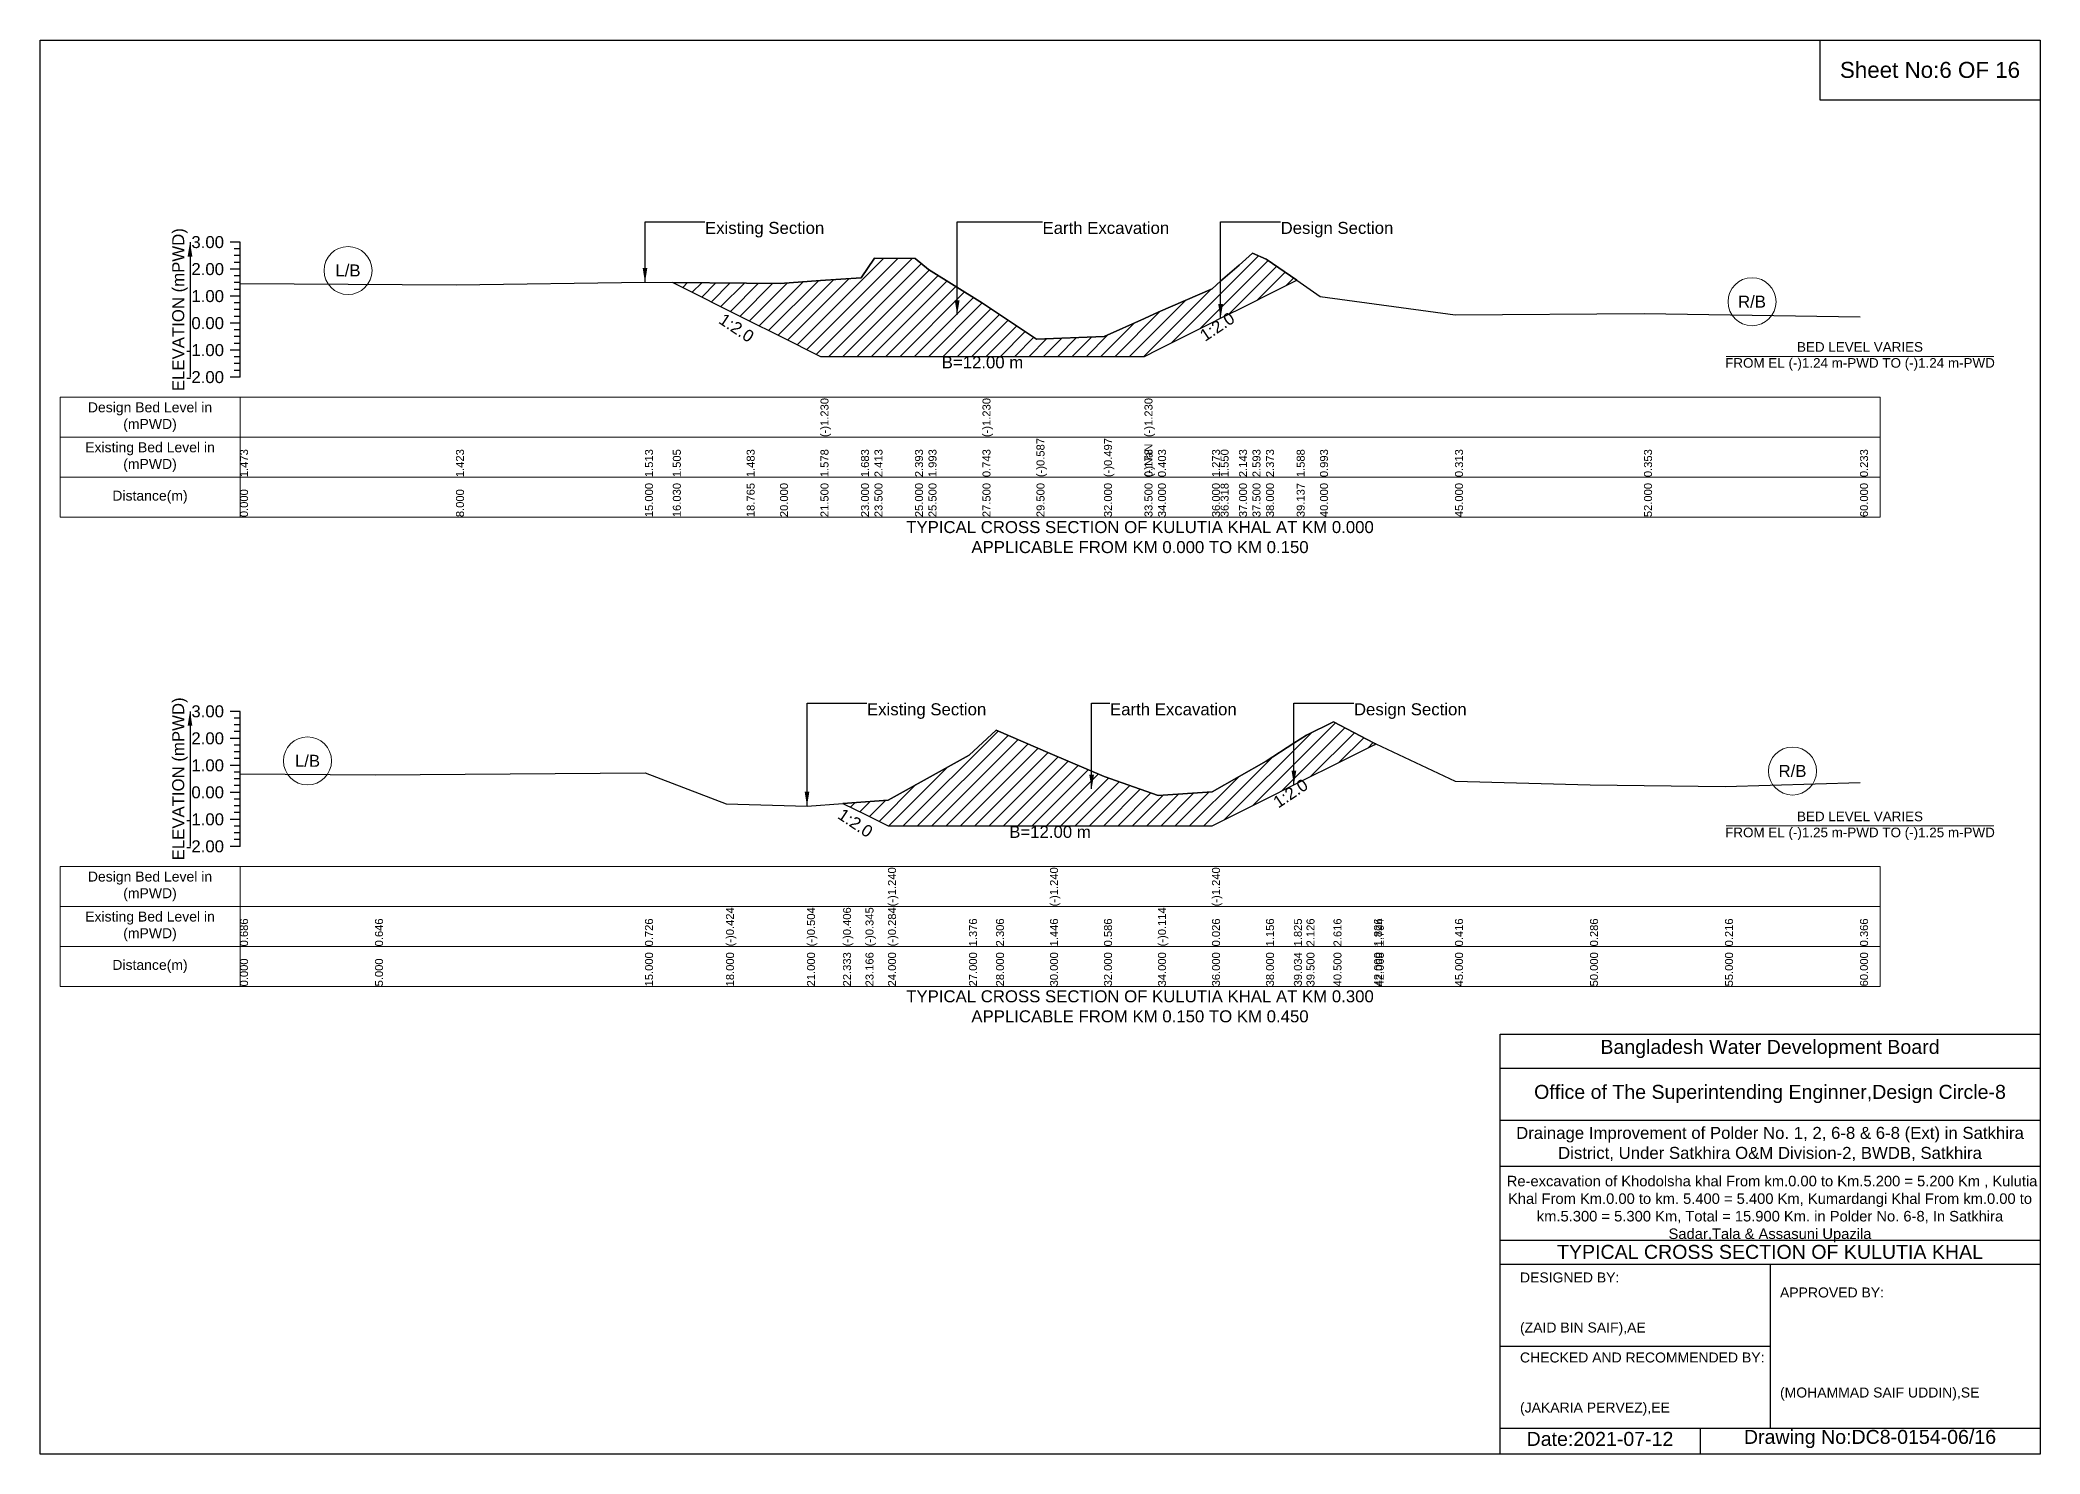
# Model space of a CAD drawing. Header units: inches. Extents: x 91000 to 568000, y -5656 to 0.
# Drawn here: x 300000 to 308000, y -5656 to 0 of the extents above; entities that cross this region are included whole.
import ezdxf

# ---------------------------------------------------------------- set-up
doc = ezdxf.new("R2010")
doc.units = ezdxf.units.IN
doc.header["$LTSCALE"] = 7
doc.header["$MEASUREMENT"] = 0
for name, color, linetype, lineweight in [('Cross section Data Border', 7, 'Continuous', 9), ('Cross Section Labels', 7, 'Continuous', 9), ('Existing_Bed_Level for Xsection', 7, 'Continuous', 25)]:
    doc.layers.add(name, color=color, linetype=linetype, lineweight=lineweight)
doc.styles.get("Standard").update_dxf_attribs({"font": 'arial.ttf'})
doc.dimstyles.get("Standard").update_dxf_attribs({"dimtxt": 0.18, "dimasz": 0.18, "dimexe": 0.18, "dimexo": 0.0625, "dimgap": 0.09, "dimtad": 0, "dimtih": 1, "dimtoh": 1, "dimdec": 4, "dimzin": 0, "dimdsep": 46, "dimtxsty": 'Standard', "dimcen": 0.09, "dimadec": 0, "dimazin": 0, "dimtfac": 1, "dimtdec": 4, "dimtofl": 0, "dimtmove": 0, "dimatfit": 3, "dimfxl": 1, "dimtolj": 1, "dimtzin": 0, "dimarcsym": 0})

msp = doc.modelspace()

# ---------------------------------------------------------------- hatches: boundary and pattern name
at = {"layer": 'Existing_Bed_Level for Xsection'}
h = msp.add_hatch(dxfattribs=at)
h.set_pattern_fill('ANSI31', color=256, scale=324, style=0)
h.paths.add_polyline_path([(302531.3, -970.1), (302826.6, -1117.8), (302960, -1184.4), (303122, -1265.4), (303284, -1265.4), (303338, -1265.4), (303500, -1265.4), (303554, -1265.4), (303770, -1265.4), (303986, -1265.4), (304256, -1265.4), (304418, -1265.4), (304472, -1238.4), (304688, -1130.4), (304722.4, -1113.2), (304796, -1076.4), (304850, -1049.4), (304904, -1022.4), (305026.8, -961), (304904, -876.3), (304850, -852.6), (304796, -901.2), (304722.4, -965.2), (304688, -995.1), (304472, -1089.1), (304418, -1113.4), (304256, -1186.3), (303986, -1196), (303770, -1052.4), (303554, -917.4), (303500, -874.2), (303338, -872), (303284, -950.8), (303122, -962.2), (302960, -973.5), (302826.6, -972.5)])
h = msp.add_hatch(dxfattribs=at)
h.set_pattern_fill('ANSI31', color=256, scale=324, style=0)
h.paths.add_polyline_path([(303211.9, -3053.4), (303302, -3098.5), (303392, -3143.5), (303716, -3143.5), (303824, -3143.5), (304040, -3143.5), (304256, -3143.5), (304472, -3143.5), (304688, -3143.5), (304904, -3035.5), (305015.7, -2979.7), (305066, -2954.5), (305174, -2900.5), (305336, -2819.5), (305343.3, -2815.8), (305336, -2812.4), (305174, -2727), (305066, -2780), (305015.7, -2812.5), (304904, -2884.7), (304688, -3006.8), (304472, -3021.9), (304256, -2946.3), (304040, -2853.4), (303824, -2760.5), (303716, -2861), (303392, -3040.2), (303302, -3046.8)])

# ---------------------------------------------------------------- linework, layer by layer
for points in [[(300000, 0), (308000, 0), (308000, -5656), (300000, -5656)], [(307120, 0), (308000, 0), (308000, -240), (307120, -240)]]:
    msp.add_lwpolyline(points, close=True)
for points in [[(305840, -5656), (305840, -3976), (308000, -3976)], [(305840, -4112), (308000, -4112)], [(305840, -4320), (308000, -4320)], [(305840, -4504), (308000, -4504)], [(305840, -4800), (308000, -4800)], [(305840, -4896), (308000, -4896)], [(306920, -4896), (306920, -5552)], [(305840, -5224), (306920, -5224)], [(305840, -5552), (308000, -5552)], [(306640, -5552), (306640, -5656)]]:
    msp.add_lwpolyline(points)
at = {"layer": 'Cross section Data Border'}
for points in [[(300080, -1428.6), (307360, -1428.6), (307360, -1908.6), (300080, -1908.6)], [(300080, -3305.6), (307360, -3305.6), (307360, -3785.6), (300080, -3785.6)]]:
    msp.add_lwpolyline(points, close=True, dxfattribs=at)
for points in [[(300800, -1428.6), (300800, -1908.6)], [(300080, -1588.6), (307360, -1588.6)], [(300080, -1748.6), (307360, -1748.6)], [(300800, -3305.6), (300800, -3785.6)], [(300080, -3465.6), (307360, -3465.6)], [(300080, -3625.6), (307360, -3625.6)]]:
    msp.add_lwpolyline(points, dxfattribs=at)
at = {"layer": 'Cross Section Labels'}
for points in [[(306744.2, -1265.4), (307815.8, -1265.4)], [(306744.2, -3143.5), (307815.8, -3143.5)]]:
    msp.add_lwpolyline(points, dxfattribs=at)
for centre in [(301232, -922.2), (306848, -1047), (301070, -2883.6), (307010, -2924.1)]:
    msp.add_circle(centre, 96, dxfattribs=at)
at = {"layer": 'Existing_Bed_Level for Xsection'}
for points in [[(300800, -808.6), (300760, -808.6)], [(300800, -835.6), (300776, -835.6)], [(300800, -862.6), (300776, -862.6)], [(300800, -1348.6), (300800, -1240.6), (300800, -1132.6), (300800, -1024.6), (300800, -916.6), (300800, -808.6)], [(300800, -973.5), (301664, -978.9), (302420, -969.2), (302531.3, -970.1), (302826.6, -972.5), (302960, -973.5), (303122, -962.2), (303122, -962.2), (303284, -950.8), (303338, -872), (303500, -874.2), (303554, -917.4), (303770, -1052.4), (303770, -1052.4), (303986, -1196), (304256, -1186.3), (304418, -1113.4), (304418, -1113.4), (304472, -1089.1), (304688, -995.1), (304722.4, -965.2), (304796, -901.2), (304850, -852.6), (304904, -876.3), (305026.8, -961), (305120, -1025.4), (305660, -1098.8), (306416, -1094.5), (307280, -1107.4)], [(300800, -916.6), (300760, -916.6)], [(300800, -889.6), (300776, -889.6)], [(300800, -943.6), (300776, -943.6)], [(300800, -1024.6), (300760, -1024.6)], [(300800, -970.6), (300776, -970.6)], [(300800, -997.6), (300776, -997.6)], [(300800, -1051.6), (300776, -1051.6)], [(300800, -1078.6), (300776, -1078.6)], [(300800, -1105.6), (300776, -1105.6)], [(300800, -1132.6), (300760, -1132.6)], [(300800, -1159.6), (300776, -1159.6)], [(300800, -1186.6), (300776, -1186.6)], [(300800, -1240.6), (300760, -1240.6)], [(300800, -1213.6), (300776, -1213.6)], [(300800, -1267.6), (300776, -1267.6)], [(300800, -1348.6), (300760, -1348.6)], [(300800, -1294.6), (300776, -1294.6)], [(300800, -1321.6), (300776, -1321.6)], [(300800, -2685.6), (300760, -2685.6)], [(300800, -2712.6), (300776, -2712.6)], [(300800, -3225.6), (300800, -3117.6), (300800, -3009.6), (300800, -2901.6), (300800, -2793.6), (300800, -2685.6)], [(300800, -2793.6), (300760, -2793.6)], [(300800, -2739.6), (300776, -2739.6)], [(300800, -2766.6), (300776, -2766.6)], [(300800, -2935.5), (301340, -2939.8), (302420, -2931.2), (302744, -3055.4), (303068, -3064), (303211.9, -3053.4), (303302, -3046.8), (303392, -3040.2), (303392, -3040.2), (303716, -2861), (303824, -2760.5), (304040, -2853.4), (304040, -2853.4), (304256, -2946.3), (304472, -3021.9), (304688, -3006.8), (304688, -3006.8), (304904, -2884.7), (305015.7, -2812.5), (305066, -2780), (305174, -2727), (305336, -2812.4), (305343.3, -2815.8), (305660, -2964.6), (306200, -2978.7), (306740, -2986.2), (307280, -2970)], [(300800, -2820.6), (300776, -2820.6)], [(300800, -2847.6), (300776, -2847.6)], [(300800, -2874.6), (300776, -2874.6)], [(300800, -2901.6), (300760, -2901.6)], [(300800, -2928.6), (300776, -2928.6)], [(300800, -2955.6), (300776, -2955.6)], [(300800, -3009.6), (300760, -3009.6)], [(300800, -2982.6), (300776, -2982.6)], [(300800, -3036.6), (300776, -3036.6)], [(300800, -3117.6), (300760, -3117.6)], [(300800, -3063.6), (300776, -3063.6)], [(300800, -3090.6), (300776, -3090.6)], [(300800, -3144.6), (300776, -3144.6)], [(300800, -3171.6), (300776, -3171.6)], [(300800, -3198.6), (300776, -3198.6)], [(300800, -3225.6), (300760, -3225.6)]]:
    msp.add_lwpolyline(points, dxfattribs=at)
for points in [[(302531.3, -970.1), (302531.3, -970.1), (302826.6, -1117.8), (302960, -1184.4), (303122, -1265.4), (303122, -1265.4), (303284, -1265.4), (303338, -1265.4), (303500, -1265.4), (303554, -1265.4), (303770, -1265.4), (303770, -1265.4), (303986, -1265.4), (304256, -1265.4), (304418, -1265.4), (304418, -1265.4), (304472, -1238.4), (304688, -1130.4), (304722.4, -1113.2), (304796, -1076.4), (304850, -1049.4), (304904, -1022.4), (305026.8, -961), (305026.8, -961), (305026.8, -961), (304904, -876.3), (304850, -852.6), (304796, -901.2), (304722.4, -965.2), (304688, -995.1), (304472, -1089.1), (304418, -1113.4), (304418, -1113.4), (304256, -1186.3), (303986, -1196), (303770, -1052.4), (303770, -1052.4), (303554, -917.4), (303500, -874.2), (303338, -872), (303284, -950.8), (303122, -962.2), (303122, -962.2), (302960, -973.5), (302826.6, -972.5), (302531.3, -970.1)], [(303211.9, -3053.4), (303211.9, -3053.4), (303302, -3098.5), (303392, -3143.5), (303392, -3143.5), (303716, -3143.5), (303824, -3143.5), (304040, -3143.5), (304040, -3143.5), (304256, -3143.5), (304472, -3143.5), (304688, -3143.5), (304688, -3143.5), (304904, -3035.5), (305015.7, -2979.7), (305066, -2954.5), (305174, -2900.5), (305336, -2819.5), (305343.3, -2815.8), (305336, -2812.4), (305174, -2727), (305066, -2780), (305015.7, -2812.5), (304904, -2884.7), (304688, -3006.8), (304688, -3006.8), (304472, -3021.9), (304256, -2946.3), (304040, -2853.4), (304040, -2853.4), (303824, -2760.5), (303716, -2861), (303392, -3040.2), (303392, -3040.2), (303302, -3046.8), (303211.9, -3053.4)]]:
    msp.add_lwpolyline(points, close=True, dxfattribs=at)

# ---------------------------------------------------------------- texts
at = {"attachment_point": 5}
for s, insert, char_height in [('Sheet No:6 OF 16', (307560, -120), 64), ('Bangladesh Water Development Board', (306920, -4036), 56), ('Office of The Superintending Enginner,Design Circle-8', (306920, -4216), 56)]:
    msp.add_mtext(s, dxfattribs=dict(at, insert=insert, char_height=char_height))
for s, insert, char_height, width, attachment_point in [('Drainage Improvement of Polder No. 1, 2, 6-8 & 6-8 (Ext) in Satkhira District, Under Satkhira O&M Division-2, BWDB, Satkhira', (306920, -4416), 48, 2240, 5), (' Re-excavation of Khodolsha khal From km.0.00 to Km.5.200 = 5.200 Km , Kulutia Khal From Km.0.00 to km. 5.400 = 5.400 Km, Kumardangi Khal From km.0.00 to km.5.300 = 5.300 Km, Total = 15.900 Km. in Polder No. 6-8, In Satkhira Sadar,Tala & Assasuni Upazila', (306920, -4676), 42.1524, 2160, 5), ('TYPICAL CROSS SECTION OF KULUTIA KHAL', (306920, -4848), 56, 2240, 5), ('DESIGNED BY:^J^J^J(ZAID BIN SAIF),AE', (305920, -5056), 40, 1120, 4), ('APPROVED BY:^J^J^J^J^J^J(MOHAMMAD SAIF UDDIN),SE', (306960, -5216), 40, 1120, 4), ('CHECKED AND RECOMMENDED BY:^J^J^J(JAKARIA PERVEZ),EE', (305920, -5376), 40, 1120, 4), ('Date:2021-07-12', (306240, -5596), 56, 1120, 5), ('Drawing No:DC8-0154-06/16', (307320, -5596), 56, 1760, 5)]:
    msp.add_mtext(s, dxfattribs=dict(insert=insert, char_height=char_height, width=width, attachment_point=attachment_point))
at = {"layer": 'Cross section Data Border', "char_height": 40, "width": 640, "attachment_point": 5}
for s, insert in [('Design Bed Level in (mPWD)', (300440, -1508.6)), ('Existing Bed Level in (mPWD)', (300440, -1668.6)), ('Distance(m)', (300440, -1828.6)), ('Design Bed Level in (mPWD)', (300440, -3385.6)), ('Existing Bed Level in (mPWD)', (300440, -3545.6)), ('Distance(m)', (300440, -3705.6))]:
    msp.add_mtext(s, dxfattribs=dict(at, insert=insert))
at = {"layer": 'Cross Section Labels'}
for s, insert, char_height, attachment_point in [('Existing Section', (302660, -727.6), 48, 1), ('Earth Excavation', (304010, -727.6), 48, 1), ('Design Section', (304962.4, -727.6), 48, 1), ('L/B', (301232, -922.2), 48, 5), ('R/B', (306848, -1047), 48, 5), ('B=12.00 m', (303770, -1265.4), 48, 2), ('BED LEVEL VARIES ^JFROM EL (-)1.24 m-PWD TO (-)1.24 m-PWD', (307280, -1265.4), 38.4, 5), ('TYPICAL CROSS SECTION OF KULUTIA KHAL AT KM 0.000^JAPPLICABLE FROM KM 0.000 TO KM 0.150', (304400, -1988.6), 48, 5), ('Existing Section', (303308, -2653.2), 48, 1), ('Earth Excavation', (304280, -2653.2), 48, 1), ('Design Section', (305255.7, -2653.2), 48, 1), ('L/B', (301070, -2883.6), 48, 5), ('R/B', (307010, -2924.1), 48, 5), ('BED LEVEL VARIES ^JFROM EL (-)1.25 m-PWD TO (-)1.25 m-PWD', (307280, -3143.5), 38.4, 5), ('B=12.00 m', (304040, -3143.5), 48, 2), ('TYPICAL CROSS SECTION OF KULUTIA KHAL AT KM 0.300^JAPPLICABLE FROM KM 0.150 TO KM 0.450', (304400, -3865.6), 48, 5)]:
    msp.add_mtext(s, dxfattribs=dict(at, insert=insert, char_height=char_height, attachment_point=attachment_point))
at = {"layer": 'Cross Section Labels', "char_height": 48, "attachment_point": 2}
for insert, rotation in [((302799.6, -1131.3), 326.30993), ((304695.4, -1126.7), 33.69007), ((304988.7, -2993.2), 33.69007), ((303275, -3112), 326.30993)]:
    msp.add_mtext('1:2.0', dxfattribs=dict(at, insert=insert, rotation=rotation))
at = {"layer": 'Existing_Bed_Level for Xsection', "rotation": 90}
for s, insert, char_height, attachment_point in [('ELEVATION (mPWD)', (300560, -1078.6), 48, 5), ('(-)1.230', (303122, -1588.6), 32, 1), ('(-)1.230', (303770, -1588.6), 32, 1), ('(-)1.230', (304418, -1588.6), 32, 1), ('(-)0.587', (303986, -1748.6), 32, 1), ('(-)0.497', (304256, -1748.6), 32, 1), ('1.473', (300800, -1748.6), 32, 1), ('1.473', (300800, -1748.6), 32, 1), ('1.423', (301664, -1748.6), 32, 1), ('1.513', (302420, -1748.6), 32, 1), ('1.505', (302531.3, -1748.6), 32, 1), ('1.483', (302826.6, -1748.6), 32, 1), ('1.578', (303122, -1748.6), 32, 1), ('1.578', (303122, -1748.6), 32, 1), ('1.578', (303122, -1748.6), 32, 1), ('1.683', (303284, -1748.6), 32, 1), ('2.413', (303338, -1748.6), 32, 1), ('2.393', (303500, -1748.6), 32, 1), ('1.993', (303554, -1748.6), 32, 1), ('0.743', (303770, -1748.6), 32, 1), ('0.743', (303770, -1748.6), 32, 1), ('0.743', (303770, -1748.6), 32, 1), ('(-)NaN', (304418, -1748.6), 32, 1), ('0.178', (304418, -1748.6), 32, 1), ('0.178', (304418, -1748.6), 32, 1), ('0.403', (304472, -1748.6), 32, 1), ('1.273', (304688, -1748.6), 32, 1), ('1.550', (304722.4, -1748.6), 32, 1), ('2.143', (304796, -1748.6), 32, 1), ('2.593', (304850, -1748.6), 32, 1), ('2.373', (304904, -1748.6), 32, 1), ('1.588', (305026.8, -1748.6), 32, 1), ('0.993', (305120, -1748.6), 32, 1), ('0.313', (305660, -1748.6), 32, 1), ('0.353', (306416, -1748.6), 32, 1), ('0.233', (307280, -1748.6), 32, 1), ('0.000', (300800, -1908.6), 32, 1), ('8.000', (301664, -1908.6), 32, 1), ('15.000', (302420, -1908.6), 32, 1), ('16.030', (302531.3, -1908.6), 32, 1), ('18.765', (302826.6, -1908.6), 32, 1), ('20.000', (302960, -1908.6), 32, 1), ('21.500', (303122, -1908.6), 32, 1), ('21.500', (303122, -1908.6), 32, 1), ('21.500', (303122, -1908.6), 32, 1), ('23.000', (303284, -1908.6), 32, 1), ('23.500', (303338, -1908.6), 32, 1), ('25.000', (303500, -1908.6), 32, 1), ('25.500', (303554, -1908.6), 32, 1), ('27.500', (303770, -1908.6), 32, 1), ('27.500', (303770, -1908.6), 32, 1), ('27.500', (303770, -1908.6), 32, 1), ('29.500', (303986, -1908.6), 32, 1), ('32.000', (304256, -1908.6), 32, 1), ('33.500', (304418, -1908.6), 32, 1), ('33.500', (304418, -1908.6), 32, 1), ('33.500', (304418, -1908.6), 32, 1), ('34.000', (304472, -1908.6), 32, 1), ('36.000', (304688, -1908.6), 32, 1), ('36.318', (304722.4, -1908.6), 32, 1), ('37.000', (304796, -1908.6), 32, 1), ('37.500', (304850, -1908.6), 32, 1), ('38.000', (304904, -1908.6), 32, 1), ('39.137', (305026.8, -1908.6), 32, 1), ('40.000', (305120, -1908.6), 32, 1), ('45.000', (305660, -1908.6), 32, 1), ('52.000', (306416, -1908.6), 32, 1), ('60.000', (307280, -1908.6), 32, 1), ('ELEVATION (mPWD)', (300560, -2955.6), 48, 5), ('(-)1.240', (303392, -3465.6), 32, 1), ('(-)1.240', (304040, -3465.6), 32, 1), ('(-)1.240', (304688, -3465.6), 32, 1), ('0.686', (300800, -3625.6), 32, 1), ('0.646', (301340, -3625.6), 32, 1), ('0.726', (302420, -3625.6), 32, 1), ('(-)0.424', (302744, -3625.6), 32, 1), ('(-)0.504', (303068, -3625.6), 32, 1), ('(-)0.406', (303211.9, -3625.6), 32, 1), ('(-)0.345', (303302, -3625.6), 32, 1), ('(-)0.284', (303392, -3625.6), 32, 1), ('(-)0.284', (303392, -3625.6), 32, 1), ('(-)0.284', (303392, -3625.6), 32, 1), ('1.376', (303716, -3625.6), 32, 1), ('2.306', (303824, -3625.6), 32, 1), ('1.446', (304040, -3625.6), 32, 1), ('1.446', (304040, -3625.6), 32, 1), ('1.446', (304040, -3625.6), 32, 1), ('0.586', (304256, -3625.6), 32, 1), ('(-)0.114', (304472, -3625.6), 32, 1), ('0.026', (304688, -3625.6), 32, 1), ('0.026', (304688, -3625.6), 32, 1), ('0.026', (304688, -3625.6), 32, 1), ('1.156', (304904, -3625.6), 32, 1), ('1.825', (305015.7, -3625.6), 32, 1), ('2.126', (305066, -3625.6), 32, 1), ('2.616', (305174, -3625.6), 32, 1), ('1.826', (305336, -3625.6), 32, 1), ('1.794', (305343.3, -3625.6), 32, 1), ('0.416', (305660, -3625.6), 32, 1), ('0.286', (306200, -3625.6), 32, 1), ('0.216', (306740, -3625.6), 32, 1), ('0.366', (307280, -3625.6), 32, 1), ('0.000', (300800, -3785.6), 32, 1), ('5.000', (301340, -3785.6), 32, 1), ('15.000', (302420, -3785.6), 32, 1), ('18.000', (302744, -3785.6), 32, 1), ('21.000', (303068, -3785.6), 32, 1), ('22.333', (303211.9, -3785.6), 32, 1), ('23.166', (303302, -3785.6), 32, 1), ('24.000', (303392, -3785.6), 32, 1), ('24.000', (303392, -3785.6), 32, 1), ('24.000', (303392, -3785.6), 32, 1), ('27.000', (303716, -3785.6), 32, 1), ('28.000', (303824, -3785.6), 32, 1), ('30.000', (304040, -3785.6), 32, 1), ('30.000', (304040, -3785.6), 32, 1), ('30.000', (304040, -3785.6), 32, 1), ('32.000', (304256, -3785.6), 32, 1), ('34.000', (304472, -3785.6), 32, 1), ('36.000', (304688, -3785.6), 32, 1), ('36.000', (304688, -3785.6), 32, 1), ('36.000', (304688, -3785.6), 32, 1), ('38.000', (304904, -3785.6), 32, 1), ('39.034', (305015.7, -3785.6), 32, 1), ('39.500', (305066, -3785.6), 32, 1), ('40.500', (305174, -3785.6), 32, 1), ('42.000', (305336, -3785.6), 32, 1), ('42.068', (305343.3, -3785.6), 32, 1), ('45.000', (305660, -3785.6), 32, 1), ('50.000', (306200, -3785.6), 32, 1), ('55.000', (306740, -3785.6), 32, 1), ('60.000', (307280, -3785.6), 32, 1)]:
    msp.add_mtext(s, dxfattribs=dict(at, insert=insert, char_height=char_height, attachment_point=attachment_point))
at = {"layer": 'Existing_Bed_Level for Xsection', "char_height": 48, "attachment_point": 6}
for s, insert in [('3.00', (300736, -808.6)), ('2.00', (300736, -916.6)), ('1.00', (300736, -1024.6)), ('0.00', (300736, -1132.6)), ('-1.00', (300736, -1240.6)), ('-2.00', (300736, -1348.6)), ('3.00', (300736, -2685.6)), ('2.00', (300736, -2793.6)), ('1.00', (300736, -2901.6)), ('0.00', (300736, -3009.6)), ('-1.00', (300736, -3117.6)), ('-2.00', (300736, -3225.6))]:
    msp.add_mtext(s, dxfattribs=dict(at, insert=insert))

# ---------------------------------------------------------------- leaders
at = {"layer": 'Cross Section Labels', "annotation_type": 0, "has_hookline": 1, "hookline_direction": 0}
for points, text_width in [([(302420, -969.2), (302420, -727.6), (302659.9, -727.6)], 467.2), ([(303668.7, -1099.3), (303668.7, -727.6), (304009.9, -727.6)], 497), ([(304722.4, -1113.2), (304722.4, -727.6), (304962.3, -727.6)], 441.2), ([(303068, -3064), (303068, -2653.2), (303307.9, -2653.2)], 467.2), ([(304206.5, -2995.9), (304206.5, -2653.2), (304279.9, -2653.2)], 497), ([(305015.7, -2979.7), (305015.7, -2653.2), (305255.6, -2653.2)], 441.2)]:
    msp.add_leader(points, dimstyle='Standard', override={"dimasz": 57.6}, dxfattribs=dict(at, text_width=text_width))
at = {"layer": 'Existing_Bed_Level for Xsection'}
for points in [[(300600, -808.6), (300600, -1348.6)], [(300600, -2685.6), (300600, -3225.6)]]:
    msp.add_leader(points, dimstyle='Standard', override={"dimasz": 57.6}, dxfattribs=at)

doc.saveas('drawing.dxf')
